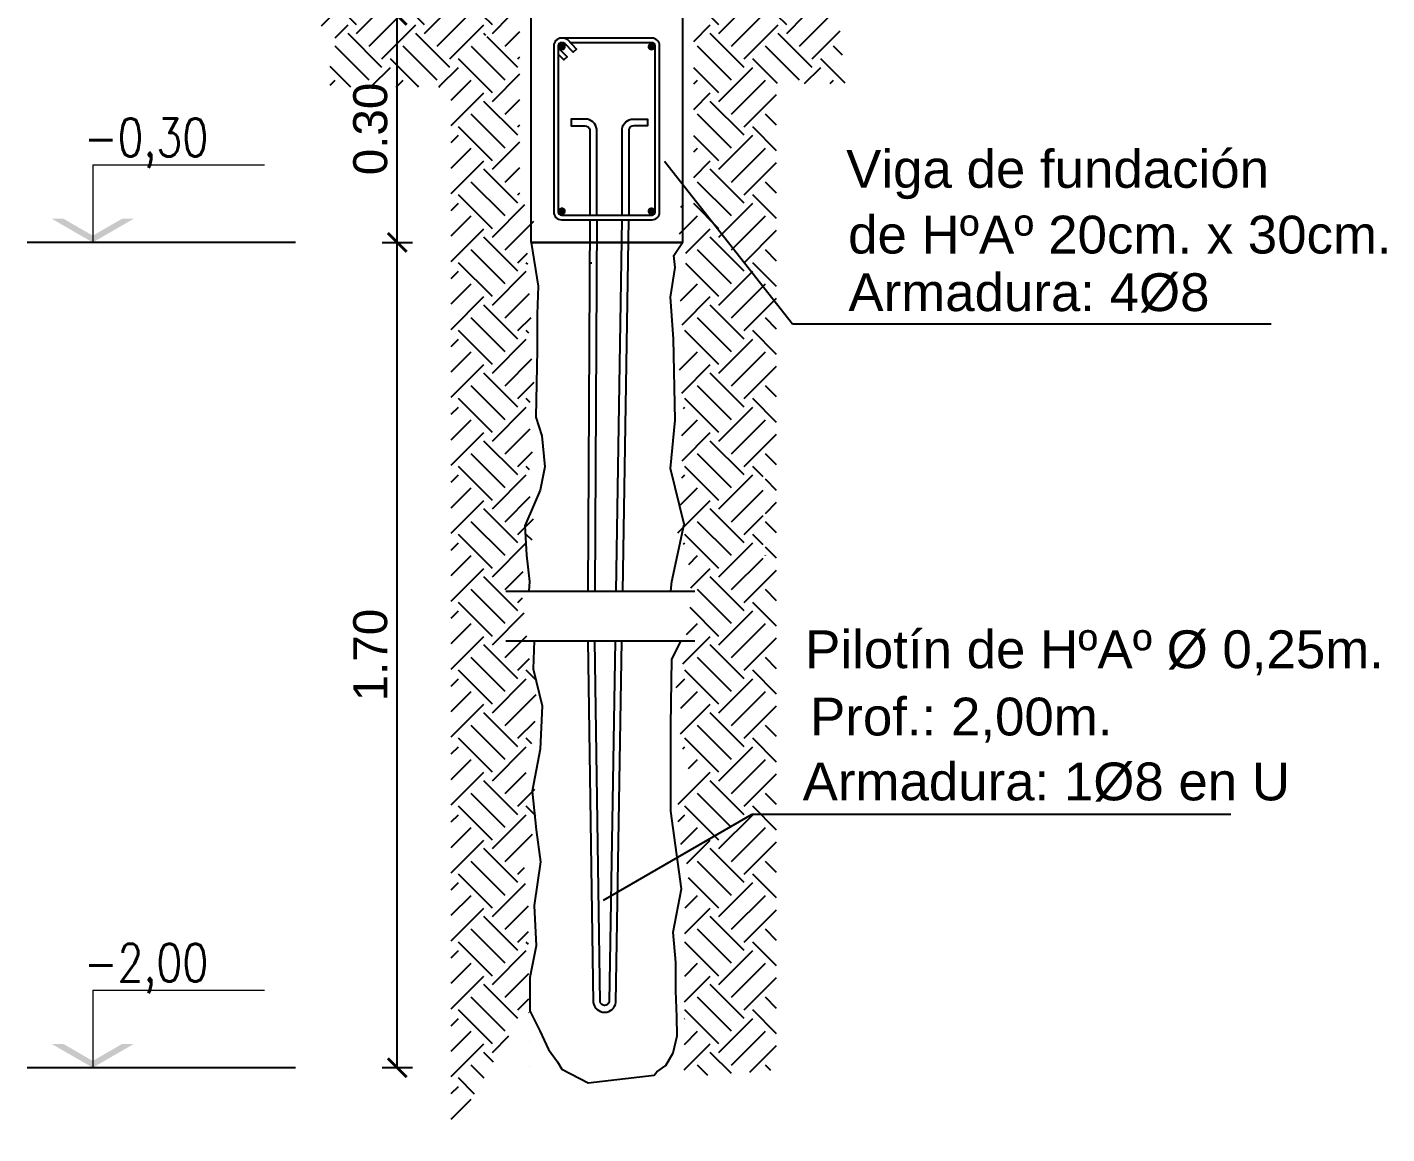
# Model space of a CAD drawing. Header units: millimetres. Extents: x 228 to 428, y 158 to 192.
# Drawn here: x 409.83 to 417.02, y 174.29 to 180.15 of the extents above; entities that cross this region are included whole.
import ezdxf
from ezdxf.enums import TextEntityAlignment as Align

# ---------------------------------------------------------------- set-up
doc = ezdxf.new("R2010")
doc.units = ezdxf.units.MM
doc.header["$LTSCALE"] = 0.1
doc.header["$MEASUREMENT"] = 0
doc.header["$PDMODE"] = 3
doc.header["$PDSIZE"] = 0.1
doc.linetypes.add('ACAD_ISO02W100', pattern=[15, 12, -3])
doc.layers.get('DEFPOINTS').update_dxf_attribs({"color": 1})
doc.layers.add('00-COTAS', color=1, linetype='Continuous', lineweight=9)
doc.layers.add('referencias', color=1, linetype='Continuous', lineweight=5)
for name, color, linetype in [('CORTE-3', 3, 'Continuous'), ('Cota', 1, 'Continuous'), ('Cotas', 1, 'Continuous'), ('FUNDACION', 4, 'Continuous'), ('LINEA-TIERRA', 6, 'Continuous'), ('LINEAS DE PROYECCIÓN', 60, 'Continuous'), ('Muros', 3, 'Continuous'), ('Sombras', 7, 'Continuous'), ('TRAMAS', 8, 'Continuous')]:
    doc.layers.add(name, color=color, linetype=linetype)
doc.layers.add('VP', color=11, linetype='Continuous', plot=False)
doc.styles.add('1 en 100', font='romans.shx', dxfattribs={"height": 0.17})
doc.styles.add('ARIAL', font='arial.ttf', dxfattribs={"height": 0.18})
doc.styles.add('COTAS', font='ROMANS.shx', dxfattribs={"width": 0.7})
doc.dimstyles.new('1 en 20', dxfattribs={"dimtxt": 0.018, "dimasz": 0.018, "dimexe": 0, "dimexo": 0, "dimgap": 0.01, "dimtad": 1, "dimzin": 0, "dimdsep": 46, "dimtxsty": '1 en 100', "dimblk1": 'C-1', "dimblk2": 'C-1', "dimsah": 1, "dimcen": 0.1, "dimse1": 1, "dimse2": 1, "dimclrd": 1, "dimclrt": 256, "dimadec": 0, "dimazin": 0, "dimtfac": 1, "dimtix": 1, "dimtofl": 0, "dimtmove": 2, "dimatfit": 3, "dimfxl": 1, "dimtolj": 1, "dimtzin": 0, "dimlwd": -1, "dimarcsym": 0})
doc.dimstyles.new('100', dxfattribs={"dimtxt": 0.2, "dimasz": 0.1, "dimexe": 0.08, "dimexo": 0, "dimgap": 0.05, "dimtad": 1, "dimzin": 1, "dimtxsty": 'ARIAL', "dimblk": 'ARCHTICK', "dimcen": 2.5, "dimadec": 0, "dimazin": 0, "dimtfac": 1, "dimtix": 1, "dimtmove": 0, "dimatfit": 3, "dimfxl": 0.08, "dimfxlon": 1, "dimarcsym": 0})
pattern_1 = [(50, (-34.3542, 279.578), (4.372432, -0.382538), [0.4572, -5.0292]), (355, (-34.354, 279.578), (-0.84583, 4.58536), [0.36576, -4.02336]), (100.451, (-33.99, 279.546), (3.52662, 4.2028), [0.38856, -4.27416]), (46.1842, (-34.354, 280.797), (6.5059, -1.009016), [0.6858, -7.5438]), (96.6356, (-33.812, 280.713), (5.6977, 5.93821), [0.58284, -6.41124]), (351.184, (-34.354, 280.797), (5.69771, 5.9382), [0.54864, -6.03504]), (21, (-33.7446, 280.4924), (3.638757, -2.454372), [0.4572, -5.0292]), (326, (-33.7446, 280.4924), (1.48325, 4.42051), [0.36576, -4.02336]), (71.4514, (-33.4414, 280.288), (5.121996, 1.96615), [0.38856, -4.27416]), (37.5, (-34.3542, 279.578), (0.0741265, 2.029321), [0, -3.974592, 0, -4.08432, 0, -4.0386]), (7.5, (-34.3542, 279.578), (1.603672, 2.404334), [0, -2.328672, 0, -3.883152, 0, -1.53924]), (327.5, (-35.7136, 279.578), (3.254174, -0.13749), [0, -1.524, 0, -4.75488, 0, -6.30936]), (317.5, (-36.3232, 279.578), (3.5551, 0.610236), [0, -1.9812, 0, -3.157728, 0, -4.48056])]

# ---------------------------------------------------------------- blocks, each defined once
blk = doc.blocks.new('_ARCHTICK')
at = {"color": 0, "linetype": 'ByBlock', "const_width": 0.15}
blk.add_lwpolyline([(-0.5, -0.5), (0.5, 0.5)], dxfattribs=at)
blk = doc.blocks.new('*D148')
at = {"layer": 'Cotas', "color": 0, "lineweight": -2, "transparency": 16777216}
for p, q in [((411.7028, 180.2073), (411.8628, 180.2073)), ((411.7828, 179.0073), (411.7828, 180.2073)), ((411.7028, 179.0073), (411.8628, 179.0073))]:
    blk.add_line(p, q, dxfattribs=at)
at = {"layer": 'DEFPOINTS', "color": 0, "transparency": 16777216}
for p in [(411.5832, 180.2073), (411.7828, 180.2073), (411.5832, 179.0073)]:
    blk.add_point(p, dxfattribs=at)
at = {"layer": 'Cotas', "color": 0, "lineweight": -2, "transparency": 16777216, "xscale": 0.1, "yscale": 0.1, "zscale": 0.1}
for p, rotation in [((411.7828, 180.2073), 90), ((411.7828, 179.0073), 270)]:
    blk.add_blockref('_ARCHTICK', p, dxfattribs=dict(at, rotation=rotation))
at = {"layer": 'Cotas', "color": 0, "transparency": 16777216, "insert": (411.6409, 179.6073), "char_height": 0.18, "attachment_point": 5, "rotation": 90, "style": 'ARIAL'}
blk.add_mtext('0.30', dxfattribs=at)
blk = doc.blocks.new('niv')
at = {"linetype": 'ByBlock'}
blk.add_line((0, 0.3254), (0, 0), dxfattribs=at)
blk.add_line((0, 0.3254), (0.7204, 0.3254))
for points in [[(-0.1724, 0.0996), (-0.1232, 0.0996), (0, 0), (0, 0.0284)], [(0.1724, 0.0996), (0.1232, 0.0996), (0, 0), (0, 0.0284)]]:
    blk.add_solid(points)
at = {"style": 'COTAS', "width": 0.8}
blk.add_attdef('NIVEL', text='', height=0.1478, dxfattribs=at).set_placement((0.7126, 0.3816), align=Align.RIGHT)
blk = doc.blocks.new('*D118')
at = {"layer": 'Cotas', "color": 0, "lineweight": -2, "transparency": 16777216}
for p, q in [((411.7028, 179.0073), (411.8628, 179.0073)), ((411.7828, 174.6438), (411.7828, 179.0073)), ((411.8628, 174.6438), (411.7028, 174.6438))]:
    blk.add_line(p, q, dxfattribs=at)
at = {"layer": 'DEFPOINTS', "color": 0, "transparency": 16777216}
for p in [(411.5832, 179.0073), (411.7828, 179.0073), (412.1843, 174.6438)]:
    blk.add_point(p, dxfattribs=at)
at = {"layer": 'Cotas', "color": 0, "lineweight": -2, "transparency": 16777216, "xscale": 0.1, "yscale": 0.1, "zscale": 0.1}
for p, rotation in [((411.7828, 179.0073), 90), ((411.7828, 174.6438), 270)]:
    blk.add_blockref('_ARCHTICK', p, dxfattribs=dict(at, rotation=rotation))
at = {"layer": 'Cotas', "color": 0, "transparency": 16777216, "insert": (411.6409, 176.8256), "char_height": 0.18, "attachment_point": 5, "rotation": 90, "style": 'ARIAL'}
blk.add_mtext('1.70', dxfattribs=at)
blk = doc.blocks.new('C-1')
for p, q in [((-1, 0), (0, 0)), ((0, -0.5), (0, 0.5))]:
    blk.add_line(p, q)
at = {"const_width": 0.05}
for points in [[(-0.5, 0), (0, 0)], [(-0.18, -0.18), (0.18, 0.18)]]:
    blk.add_lwpolyline(points, dxfattribs=at)

msp = doc.modelspace()

# ---------------------------------------------------------------- hatches: boundary and pattern name
at = {"layer": 'Sombras'}
h = msp.add_hatch(dxfattribs=at)
h.set_pattern_fill('AR-CONC', color=1, scale=0.024, style=0)
h.set_pattern_definition(pattern_1)
h.paths.add_polyline_path([(413.0286, 179.5504), (413.0286, 179.2504), (412.9806, 179.2504), (412.9806, 179.5465, 0.812929), (412.9166, 179.5465), (412.9166, 178.9513), (413.2306, 178.9513, 0.414214), (413.2466, 178.9673), (413.2466, 179.8473, 0.414214), (413.2306, 179.8633), (412.5982, 179.8633), (412.6305, 179.83), (412.6133, 179.8133), (412.5707, 179.8572, 0.242714), (412.5533, 179.8631, 0.464742), (412.5346, 179.8473), (412.5346, 179.8301), (412.5811, 179.7821), (412.5638, 179.7654), (412.5346, 179.7956), (412.5346, 178.9673, 0.414214), (412.5506, 178.9513), (412.8686, 178.9513), (412.8686, 179.5504, -0.877104)], flags=17)
h.paths.add_polyline_path([(412.5106, 179.8473, -0.414214), (412.5506, 179.8873), (412.5665, 179.8873), (413.2306, 179.8873, -0.414214), (413.2706, 179.8473), (413.2706, 178.9673, -0.414214), (413.2306, 178.9273), (412.9166, 178.9273), (412.9166, 178.8073), (413.4906, 178.8073), (413.4906, 180.0073), (412.2906, 180.0073), (412.2906, 178.8073), (412.8686, 178.8073), (412.8686, 178.9273), (412.5506, 178.9273, -0.414214), (412.5106, 178.9673)])
h = msp.add_hatch(dxfattribs=at)
h.set_pattern_fill('AR-CONC', color=1, scale=0.024, style=0)
h.set_pattern_definition(pattern_1)
h.paths.add_polyline_path([(413.2466, 179.8473, 0.414214), (413.2306, 179.8633), (412.5982, 179.8633), (412.6305, 179.83), (412.6133, 179.8133), (412.5707, 179.8572, 0.202963), (412.5563, 179.8633), (412.5506, 179.8633, 0.414214), (412.5346, 179.8473), (412.5346, 179.8301), (412.5811, 179.7821), (412.5638, 179.7654), (412.5346, 179.7956), (412.5346, 178.9673, 0.414214), (412.5506, 178.9513), (412.8686, 178.9513), (412.8686, 179.5504, -0.877104), (413.0286, 179.5504), (413.0286, 179.2504), (412.9806, 179.2504), (412.9806, 179.5465, 0.812929), (412.9166, 179.5465), (412.9166, 178.9513), (413.2306, 178.9513, 0.414214), (413.2466, 178.9673)], flags=17)
h.paths.add_polyline_path([(412.5106, 179.8473, -0.414214), (412.5506, 179.8873), (412.5665, 179.8873), (413.2306, 179.8873, -0.414214), (413.2706, 179.8473), (413.2706, 178.9673, -0.414214), (413.2306, 178.9273), (412.9166, 178.9273), (412.9166, 178.8073), (413.4906, 178.8073), (413.4906, 180.0073), (412.2906, 180.0073), (412.2906, 178.8073), (412.8686, 178.8073), (412.8686, 178.9273), (412.5506, 178.9273, -0.414214), (412.5106, 178.9673)])
at = {"layer": 'TRAMAS', "linetype": 'ACAD_ISO02W100'}
h = msp.add_hatch(dxfattribs=at)
h.set_pattern_fill('EARTH', color=256, scale=0.04, angle=45)
h.set_pattern_definition([(45, (-5796.16968, -5912.22818), (3e-17, 0.359210245), [0.254, -0.254]), (45, (-5796.23703, -5912.16083), (3e-17, 0.359210245), [0.254, -0.254]), (45, (-5796.30438, -5912.09348), (3e-17, 0.359210245), [0.254, -0.254]), (135, (-5796.30438, -5912.04857), (-0.359210245, 3e-17), [0.254, -0.254]), (135, (-5796.23703, -5911.98122), (-0.359210245, 3e-17), [0.254, -0.254]), (135, (-5796.16968, -5911.91387), (-0.359210245, 3e-17), [0.254, -0.254])])
h.paths.add_polyline_path([(412.0962, 179.9937), (412.2666, 180.1001), (412.2665, 180.1121)], flags=16)
h.paths.add_polyline_path([(411.501, 179.8345), (412.0905, 179.8345), (412.0905, 179.8351), (411.4667, 179.8351)], flags=16)
h.paths.add_polyline_path([(412.427, 176.5417), (412.427, 176.8992)], flags=16)
h.paths.add_polyline_path([(412.4837, 179.4073), (412.4832, 179.4061), (412.4839, 179.4073)], flags=17)
h.paths.add_polyline_path([(412.4917, 179.2073), (412.4306, 179.2073), (412.4306, 180.2073), (411.3182, 180.2073), (411.5053, 180.0443), (411.4279, 180.0574), (411.4279, 179.8289), (412.0679, 179.8289), (412.0679, 174.2942), (412.4805, 174.9934), (412.4806, 174.6438), (412.4764, 175.4833), (412.4764, 175.5019), (412.4578, 175.6436), (412.4555, 175.7087), (412.502, 175.7691), (412.4973, 175.8504), (412.4973, 175.9085), (412.5182, 175.9572), (412.5136, 176.0083), (412.509, 176.1361), (412.4903, 176.17), (412.4624, 176.2072), (412.4555, 176.2397), (412.4927, 176.3419), (412.502, 176.4278), (412.5113, 176.4743), (412.5113, 176.5045), (412.502, 176.5231), (412.495, 176.5626), (412.5252, 176.6369), (412.5229, 176.6648), (412.488, 176.7809), (412.4781, 176.8251), (412.4859, 176.853), (412.4693, 176.9156), (412.4651, 176.9947), (412.4491, 177.0783), (412.4475, 177.1015), (412.4427, 177.1549), (412.45, 177.2445), (412.4482, 177.279), (412.4609, 177.3217), (412.4718, 177.3634), (412.4781, 177.3997), (412.4836, 177.4088), (412.5135, 177.4641), (412.5154, 177.4832), (412.5126, 177.4995), (412.5036, 177.5268), (412.5036, 177.5504), (412.499, 177.6144), (412.5027, 177.6434), (412.4816, 177.6689), (412.4896, 177.7183), (412.4983, 177.7452), (412.4954, 177.7568), (412.491, 177.7655), (412.4823, 177.8062), (412.4874, 177.8331), (412.4903, 177.8448), (412.4947, 177.8702), (412.5005, 177.8978), (412.4816, 177.915), (412.4845, 177.9216), (412.4947, 177.9477), (412.4923, 177.9888), (412.4816, 178.0386), (412.4845, 178.0531), (412.4969, 178.088), (412.4932, 178.1062), (412.479, 178.141), (412.4889, 178.1672), (412.4901, 178.1999), (412.4948, 178.2164), (412.5019, 178.2422), (412.5042, 178.2539), (412.5124, 178.3055), (412.4995, 178.3594), (412.4936, 178.4005), (412.4819, 178.4216), (412.4772, 178.4298), (412.4737, 178.4345), (412.4737, 178.4556), (412.4643, 178.4932), (412.4737, 178.5119), (412.4936, 178.5788), (412.4884, 178.6344), (412.5019, 178.6679), (412.5007, 178.6937), (412.4972, 178.7113), (412.4831, 178.7348), (412.4702, 178.7477), (412.4725, 178.7958), (412.4738, 178.8477), (412.4756, 178.8685), (412.47, 178.9253), (412.4719, 178.9555), (412.4813, 179.0048), (412.5003, 179.0256), (412.5097, 179.0748), (412.506, 179.1089), (412.506, 179.1695), (412.5003, 179.1903)])
h = msp.add_hatch(dxfattribs=at)
h.set_pattern_fill('EARTH', color=256, scale=0.04, angle=45)
h.set_pattern_definition([(45, (-5796.04968, -5912.22818), (3e-17, 0.359210245), [0.254, -0.254]), (45, (-5796.11703, -5912.16083), (3e-17, 0.359210245), [0.254, -0.254]), (45, (-5796.18438, -5912.09348), (3e-17, 0.359210245), [0.254, -0.254]), (135, (-5796.18438, -5912.04857), (-0.359210245, 3e-17), [0.254, -0.254]), (135, (-5796.11703, -5911.98122), (-0.359210245, 3e-17), [0.254, -0.254]), (135, (-5796.04968, -5911.91387), (-0.359210245, 3e-17), [0.254, -0.254])])
h.paths.add_polyline_path([(413.7176, 177.307), (413.7296, 177.307), (413.7296, 177.8136), (413.7176, 177.8136)], flags=16)
h.paths.add_polyline_path([(413.3506, 180.2073), (413.3506, 179.2073), (413.2895, 179.2073), (413.2809, 179.1903), (413.2753, 179.1695), (413.2753, 179.1089), (413.2715, 179.0748), (413.2809, 179.0256), (413.2999, 179.0048), (413.3094, 178.9555), (413.3113, 178.9253), (413.3056, 178.8685), (413.3075, 178.8477), (413.3087, 178.7958), (413.311, 178.7477), (413.2934, 178.7301), (413.2911, 178.723), (413.2841, 178.7113), (413.2805, 178.6937), (413.2794, 178.6679), (413.2911, 178.6386), (413.2911, 178.6163), (413.2876, 178.5788), (413.3075, 178.5119), (413.3169, 178.4932), (413.3075, 178.4556), (413.3075, 178.4345), (413.304, 178.4298), (413.2993, 178.4216), (413.2876, 178.4005), (413.2817, 178.3594), (413.2688, 178.3055), (413.277, 178.2539), (413.2794, 178.2422), (413.2864, 178.2164), (413.2911, 178.1999), (413.2924, 178.1672), (413.2989, 178.1498), (413.296, 178.1258), (413.288, 178.1062), (413.2844, 178.088), (413.3005, 178.0425), (413.2887, 177.9877), (413.288, 177.9724), (413.2865, 177.9477), (413.2967, 177.9216), (413.2996, 177.915), (413.2807, 177.8978), (413.2865, 177.8702), (413.2909, 177.8448), (413.2938, 177.8331), (413.2989, 177.8062), (413.2902, 177.7655), (413.2858, 177.7568), (413.2829, 177.7452), (413.2973, 177.7009), (413.2941, 177.7029), (413.2996, 177.6689), (413.2785, 177.6434), (413.2822, 177.6144), (413.2777, 177.5504), (413.2777, 177.5295), (413.2679, 177.4952), (413.2659, 177.4832), (413.2677, 177.4641), (413.2976, 177.4088), (413.3031, 177.3997), (413.3094, 177.3634), (413.3203, 177.3217), (413.333, 177.279), (413.3312, 177.2445), (413.3385, 177.1549), (413.3338, 177.1015), (413.3321, 177.0783), (413.3161, 176.9947), (413.312, 176.9156), (413.2953, 176.853), (413.3031, 176.8251), (413.2932, 176.7809), (413.2583, 176.6648), (413.256, 176.6369), (413.2862, 176.5626), (413.2793, 176.5231), (413.27, 176.5045), (413.27, 176.4743), (413.2793, 176.4278), (413.2886, 176.3419), (413.3257, 176.2397), (413.3188, 176.2072), (413.2909, 176.17), (413.2723, 176.1361), (413.2676, 176.0083), (413.263, 175.9572), (413.2839, 175.9085), (413.2839, 175.8504), (413.2792, 175.7691), (413.3257, 175.7087), (413.3234, 175.6436), (413.3048, 175.5019), (413.3048, 175.4833), (413.3007, 174.5933), (413.3007, 174.5933), (413.7892, 174.6304), (413.7892, 179.8476), (414.1514, 179.8476), (414.118, 180.2073)])

# ---------------------------------------------------------------- linework, layer by layer
at = {"layer": 'CORTE-3'}
msp.add_lwpolyline([(412.4906, 180.2073), (413.2906, 180.2073), (413.2906, 179.0073), (412.4906, 179.0073)], close=True, dxfattribs=at)
at = {"layer": 'Cota', "ltscale": 0.2}
for p, q in [((412.357, 177.1641), (413.357, 177.1641)), ((412.357, 176.9015), (413.357, 176.9015))]:
    msp.add_line(p, q, dxfattribs=at)
at = {"layer": 'FUNDACION', "color": 1}
for p, q in [((411.2453, 179.0073), (409.8256, 179.0073)), ((411.2453, 174.6438), (409.8256, 174.6438))]:
    msp.add_line(p, q, dxfattribs=at)
at = {"layer": 'LINEA-TIERRA'}
for points in [[(412.4906, 179.0073), (412.5287, 178.7758), (412.5231, 178.6281), (412.5231, 178.4394), (412.5149, 178.0835), (412.5477, 177.985), (412.5641, 177.821), (412.5395, 177.6979), (412.5067, 177.6241), (412.4574, 177.5092), (412.4656, 177.3533), (412.482, 177.2138), (412.4791, 177.1641)], [(413.2297, 177.1641), (413.2354, 177.2138), (413.3011, 177.5174), (413.2272, 177.8128), (413.2518, 178.0671), (413.2436, 178.4968), (413.2272, 178.7183), (413.2518, 178.8742), (413.246, 178.9377), (413.2906, 179.0073)], [(412.5067, 176.9015), (412.5014, 176.752), (412.5494, 176.5575), (412.5387, 176.3277), (412.496, 176.1062), (412.5174, 175.9011), (412.5403, 175.733), (412.5067, 175.5012), (412.5174, 175.2889), (412.4847, 175.1208), (412.4847, 174.9438), (412.5367, 174.8385), (412.5834, 174.7403), (412.6301, 174.6751), (412.6525, 174.6362), (412.7921, 174.5638), (413.1419, 174.6048), (413.1558, 174.6212), (413.2027, 174.6551), (413.2412, 174.7231), (413.2628, 174.8115), (413.2623, 174.9135), (413.2555, 175.0495), (413.2555, 175.1991), (413.2417, 175.3597), (413.2866, 175.5893), (413.2294, 175.9996), (413.2292, 176.4535), (413.2343, 176.8036), (413.2847, 176.9015)]]:
    msp.add_lwpolyline(points, dxfattribs=at)
at = {"layer": 'Muros', "color": 2}
msp.add_lwpolyline([(412.6665, 180.0873), (412.6506, 180.0873, 0.414214), (412.6106, 180.0473), (412.6106, 179.1673, 0.414214), (412.6506, 179.1273), (413.1306, 179.1273, 0.414214), (413.1706, 179.1673), (413.1706, 180.0473, 0.414214), (413.1306, 180.0873), (412.6665, 180.0873, -0.202963), (412.6808, 180.0812), (412.7305, 180.03), (412.7133, 180.0133), (412.6707, 180.0572, 0.202963), (412.6563, 180.0633), (412.6506, 180.0633, 0.414214), (412.6346, 180.0473), (412.6346, 179.1673, 0.414214), (412.6506, 179.1513), (413.1306, 179.1513, 0.414214), (413.1466, 179.1673), (413.1466, 180.0473, 0.414214), (413.1306, 180.0633), (412.6982, 180.0633)], format="xyb", dxfattribs=at)
at = {"layer": 'Muros', "color": 2, "const_width": 0.02}
for points in [[(412.6441, 180.0421, 1), (412.6641, 180.0421, 1)], [(413.1371, 180.0421, -1), (413.1171, 180.0421, -1)], [(412.6441, 179.1725, -1), (412.6641, 179.1725, -1)], [(413.1371, 179.1725, 1), (413.1171, 179.1725, 1)]]:
    msp.add_lwpolyline(points, format="xyb", close=True, dxfattribs=at)
at = {"layer": 'Muros', "color": 2}
msp.add_lwpolyline([(412.6346, 180.0368), (412.6811, 179.9889), (412.6638, 179.9722), (412.6346, 180.0024)], dxfattribs=at)
at = {"layer": 'Sombras'}
for points in [[(412.7779, 179.6592), (412.7029, 179.6592), (412.7029, 179.6232), (412.775, 179.6232)], [(413.0315, 179.6592), (413.1065, 179.6592), (413.1065, 179.6232), (413.0344, 179.6232)], [(412.7923, 177.1641), (412.8023, 179.1264)], [(412.8383, 179.1264), (412.8283, 177.1643)], [(412.9711, 179.1273), (412.939, 177.1641)], [(412.975, 177.1641), (413.0071, 179.1273)]]:
    msp.add_lwpolyline(points, dxfattribs=at)
for points in [[(412.8379, 179.1513), (412.8379, 179.6066, 0.376415), (412.7779, 179.6592, 0.376415)], [(412.9715, 179.1513), (412.9715, 179.6066, -0.376415), (413.0315, 179.6592, -0.376415)], [(412.775, 179.6232, -0.383838), (412.8019, 179.6037), (412.8019, 179.1513)], [(413.0344, 179.6232, 0.383838), (413.0075, 179.6037), (413.0075, 179.1513)], [(412.7909, 176.9011), (412.8194, 174.9892, 0.877104), (412.9394, 174.9892), (412.9707, 176.9015)], [(412.9347, 176.9015), (412.9034, 174.9921, -0.812929), (412.8554, 174.9921), (412.8269, 176.9015)]]:
    msp.add_lwpolyline(points, format="xyb", dxfattribs=at)
at = {"layer": 'VP'}
for p, q in [((412.4906, 179.0073), (413.2906, 179.0073)), ((412.4791, 177.1641), (413.2297, 177.1641)), ((412.5067, 176.9015), (413.2847, 176.9015))]:
    msp.add_line(p, q, dxfattribs=at)

# ---------------------------------------------------------------- block references
at = {"layer": '00-COTAS'}
ref = msp.add_blockref('niv', (410.1723, 179.0073), dxfattribs=dict(at, xscale=1.260000000000218, yscale=1.260000000000218, zscale=1.260000000000218))
ref.add_attrib('NIVEL', '-0,30', dxfattribs={"color": 2, "height": 0.2, "style": 'COTAS', "width": 0.8}).set_placement((410.7834, 179.4624), align=Align.RIGHT)
ref = msp.add_blockref('niv', (410.1723, 174.6438), dxfattribs=dict(at, xscale=1.260000000000218, yscale=1.260000000000218, zscale=1.260000000000218))
ref.add_attrib('NIVEL', '-2,00', dxfattribs={"color": 2, "height": 0.2, "style": 'COTAS', "width": 0.8}).set_placement((410.7834, 175.0989), align=Align.RIGHT)

# ---------------------------------------------------------------- texts
at = {"layer": 'referencias', "style": 'ARIAL'}
for s, p in [('Viga de fundación', (414.1569, 179.2962)), ('de HºAº 20cm. x 30cm.', (414.1674, 178.9487)), ('Armadura: 4%%C8', (414.1688, 178.6442)), ('Pilotín de HºAº %%C 0,25m.', (413.94, 176.7561)), ('Prof.: 2,00m.', (413.9662, 176.4003)), ('Armadura: 1%%C8 en U', (413.9269, 176.0572))]:
    msp.add_text(s, height=0.2, dxfattribs=at).set_placement(p)

# ---------------------------------------------------------------- dimensions: what is measured, and where the dimension line sits
at = {"layer": 'Cotas'}
for base, p1, p2, text, picture, middle in [((411.7828, 180.2073), (411.5832, 179.0073), (411.5832, 180.2073), '0.30', '*D148', (411.6409, 179.6073)), ((411.7828, 179.0073), (412.1843, 174.6438), (411.5832, 179.0073), '1.70', '*D118', (411.6409, 176.8256))]:
    dim = msp.add_linear_dim(base=base, p1=p1, p2=p2, angle=90, text=text, dimstyle='100', dxfattribs=at)
    dim.commit()
    dim.dimension.update_dxf_attribs({"geometry": picture, "text_midpoint": middle})

# ---------------------------------------------------------------- leaders
at = {"layer": 'LINEAS DE PROYECCIÓN'}
for points in [[(413.1963, 179.4365), (413.8724, 178.5773), (416.4043, 178.5773)], [(412.8737, 175.5298), (413.6599, 175.9837), (416.1918, 175.9837)]]:
    msp.add_leader(points, dimstyle='1 en 20', override={"dimgap": 0.01, "dimtad": 0, "dimclrd": 2}, dxfattribs=at)

doc.saveas('drawing.dxf')
